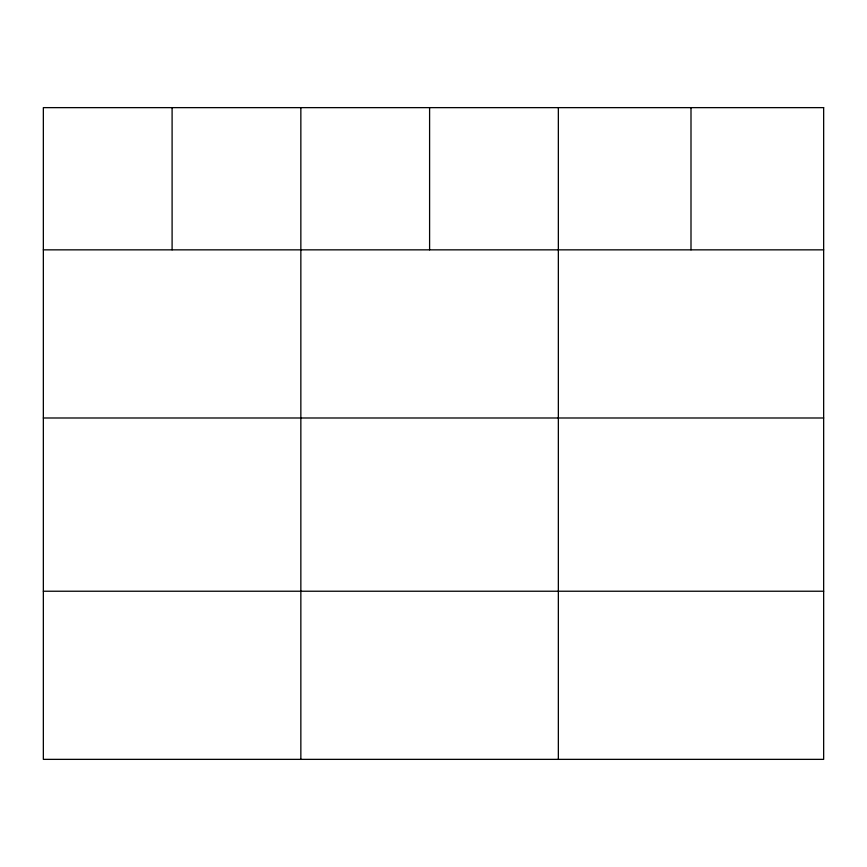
<?xml version="1.0" encoding="UTF-8"?>
<svg xmlns="http://www.w3.org/2000/svg" width="867" height="867" viewBox="0 0 867 867"><rect width="100%" height="100%" fill="white"/><g stroke="black" fill="none" stroke-linecap="round" stroke-linejoin="round"><path stroke-width="1.3" d="M43.35 249.848L823.65 249.848M43.35 417.992L823.65 417.992M43.35 591.229L823.65 591.229M690.999 107.638L690.999 249.848M558.348 107.638L558.348 759.362M429.598 107.638L429.598 249.848M300.849 107.638L300.849 759.362M172.1 107.638L172.1 249.848M823.65 107.638L43.35 107.638L43.35 759.362L823.65 759.362L823.65 107.638"/></g></svg>
